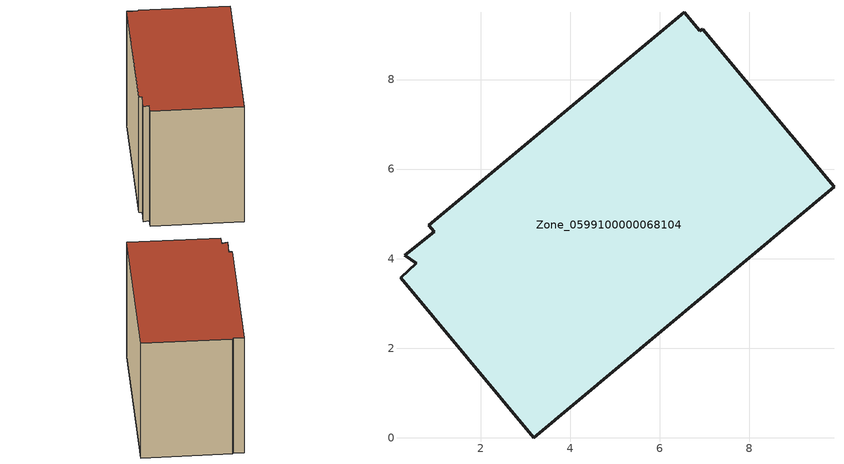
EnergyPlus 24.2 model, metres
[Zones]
Zone_0599100000068104
 floor ground (C_G): 3.19,0 0.21,3.58 0.56,3.9 0.31,4.08 0.96,4.6 0.84,4.74 6.54,9.5 6.89,9.09 6.96,9.12 9.89,5.6 z0
 wall outside (C_F): 6.54,9.5 0.84,4.74 0.96,4.6 0.31,4.08 0.56,3.9 0.21,3.58 3.19,0 9.89,5.6 6.96,9.12 6.89,9.09 6.54,9.5 z0:6.95
 roof outside (C_R): 0.21,3.58 3.19,0 9.89,5.6 6.96,9.12 6.89,9.09 6.54,9.5 0.84,4.74 0.96,4.6 0.31,4.08 0.56,3.9 z6.95
[BUILDING]
Pand.0599100000068104: North Axis=0; Terrain=City; Loads Convergence Tolerance Value=0.04; Temperature Convergence Tolerance Value=0.4; Solar Distribution=FullExterior; Maximum Number of Warmup Days=25; Minimum Number of Warmup Days=1
[Site:Location]
Rotterdam.The.Hague.AP_ZH_NLD Design_Conditions: Latitude=51.96; Longitude=4.45; Time Zone=1; Elevation=-4.5
[SITE:GROUNDTEMPERATURE:BUILDINGSURFACE]
18, 18, 18, 18, 18, 18, 18, 18, 18, 18, 18, 18
[MATERIAL] Thermal Absorptance=0.9; Solar Absorptance=0.7; Visible Absorptance=0.7
Name | Roughness | Thickness | Conductivity | Density | Specific Heat
G.TC.1946 | MediumSmooth | 0.15 | 1 | 540 | 1210
F.TC.1946 | Rough | 0.3 | 0.857143 | 1920 | 840
R.TC.1946 | MediumRough | 0.2 | 0.909091 | 1500 | 1000
[CONSTRUCTION]
C_G: G.TC.1946
C_F: F.TC.1946
C_R: R.TC.1946
[ZONE]
Zone_0599100000068104: Type=1; Multiplier=1; Ceiling Height=Autocalculate; Volume=Autocalculate; Floor Area=autocalculate; Part of Total Floor Area=Yes
[ZONEINFILTRATION:DESIGNFLOWRATE]
Infil_Zone_0599100000068104: Zone or ZoneList or Space or SpaceList=Zone_0599100000068104; Schedule=AlwaysOn; Design Flow Rate Calculation Method=Flow/Area; Flow Rate per Floor Area=0.003; Constant Term Coefficient=1; Temperature Term Coefficient=0; Velocity Term Coefficient=0; Velocity Squared Term Coefficient=0
[HVACTEMPLATE:ZONE:IDEALLOADSAIRSYSTEM]
Zone_0599100000068104: Maximum Heating Supply Air Temperature=50; Minimum Cooling Supply Air Temperature=13; Maximum Heating Supply Air Humidity Ratio=0.0156; Minimum Cooling Supply Air Humidity Ratio=0.0077; Heating Limit=NoLimit; Cooling Limit=NoLimit; Dehumidification Control Type=ConstantSensibleHeatRatio; Cooling Sensible Heat Ratio=0.7; Dehumidification Setpoint=60; Humidification Control Type=None; Humidification Setpoint=30; Outdoor Air Method=None; Outdoor Air Flow Rate per Person=0.00944; Outdoor Air Flow Rate per Zone Floor Area=0; Outdoor Air Flow Rate per Zone=0; Demand Controlled Ventilation Type=None; Outdoor Air Economizer Type=NoEconomizer; Heat Recovery Type=None; Sensible Heat Recovery Effectiveness=0.7; Latent Heat Recovery Effectiveness=0.65
[ZONECONTROL:THERMOSTAT]
ThermostatControl_Zone_0599100000068104: Zone or ZoneList=Zone_0599100000068104; Control Type Schedule=DualSetpointControlType; Control 1=Thermostat_Zone_0599100000068104; Temperature Difference Between Cutout And Setpoint=0
[THERMOSTATSETPOINT:DUALSETPOINT]
Thermostat_Zone_0599100000068104: Heating Setpoint Temperature Schedule=HeatingSetpoint_Zone_0599100000068104; Cooling Setpoint Temperature Schedule=CoolingSetpoint_Zone_0599100000068104
[SCHEDULE:COMPACT]
HeatingSetpoint_Zone_0599100000068104: Through: 12/31, For: AllDays, Until: 24:00, 21
CoolingSetpoint_Zone_0599100000068104: Through: 12/31, For: AllDays, Until: 24:00, 24
DualSetpointControlType: Through: 12/31, For: AllDays, Until: 24:00, 4
AlwaysOn: Through: 12/31, For: AllDays, Until: 24:00, 1
